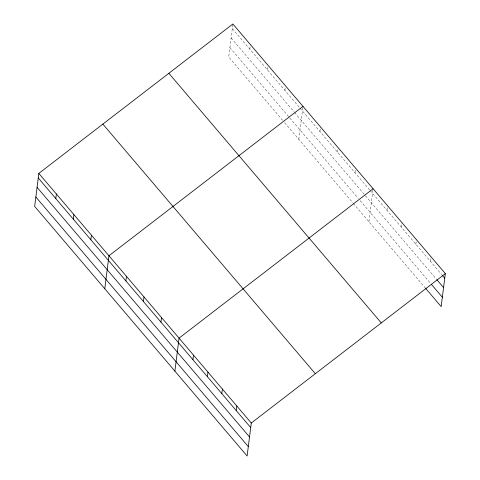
<?xml version="1.0" encoding="UTF-8"?>
<svg xmlns="http://www.w3.org/2000/svg" width="480" height="480" viewBox="0 0 480 480"><rect width="100%" height="100%" fill="white"/><g stroke="black" fill="none" stroke-linecap="round" stroke-linejoin="round"><path stroke-width="0.36" stroke-dasharray="2.4 1.8" d="M232.794 24.654L228.708 56.982L282.714 120.432M249.828 49.158L250.404 44.592M267.354 69.756L267.852 65.838M284.88 90.348L285.378 86.43M298.818 139.356L302.988 106.374M319.938 131.532L320.514 126.966M337.464 152.124L337.956 148.212M354.99 172.716L355.488 168.804M368.928 221.73L373.098 188.742M386.964 210.288L387.54 205.716M401.412 227.256L401.988 222.69M415.86 244.23L416.436 239.664M430.308 261.204L430.884 256.638M232.302 28.566L299.568 107.598M300.042 108.156L369.678 189.972M370.152 190.53L441.864 274.782M231.114 37.944L294.12 111.966M294.594 112.524L436.344 279.072M229.896 47.604L358.272 198.438M360.168 200.664L430.308 283.074M284.61 122.658L352.824 202.806M353.298 203.364L425.268 287.922"/><path stroke-width="0.72" d="M38.838 173.406L34.668 206.388L247.122 456L251.292 423.018L445.332 273.612L232.878 24L38.838 173.406L251.292 423.018M55.788 198.564L56.364 193.998M73.314 219.156L73.89 214.59M90.84 239.748L91.422 235.182M104.778 288.762L108.948 255.774L302.988 106.374M125.898 280.938L126.474 276.366M143.424 301.53L144 296.964M160.95 322.122L161.526 317.556M174.888 371.13L179.058 338.148L373.098 188.742M192.924 359.688L193.5 355.122M207.372 376.662L207.948 372.096M221.82 393.636L222.396 389.07M236.268 410.61L236.844 406.044M445.332 273.612L441.162 306.594L425.754 288.492M442.344 275.352L444.75 278.178M436.824 279.636L443.568 287.556M431.274 284.208L442.344 297.216M168.846 73.302L381.294 322.914M102.87 124.098L315.324 373.71M38.262 177.972L250.71 427.584M37.074 187.35L249.528 436.962M35.856 197.01L248.31 446.622"/></g></svg>
